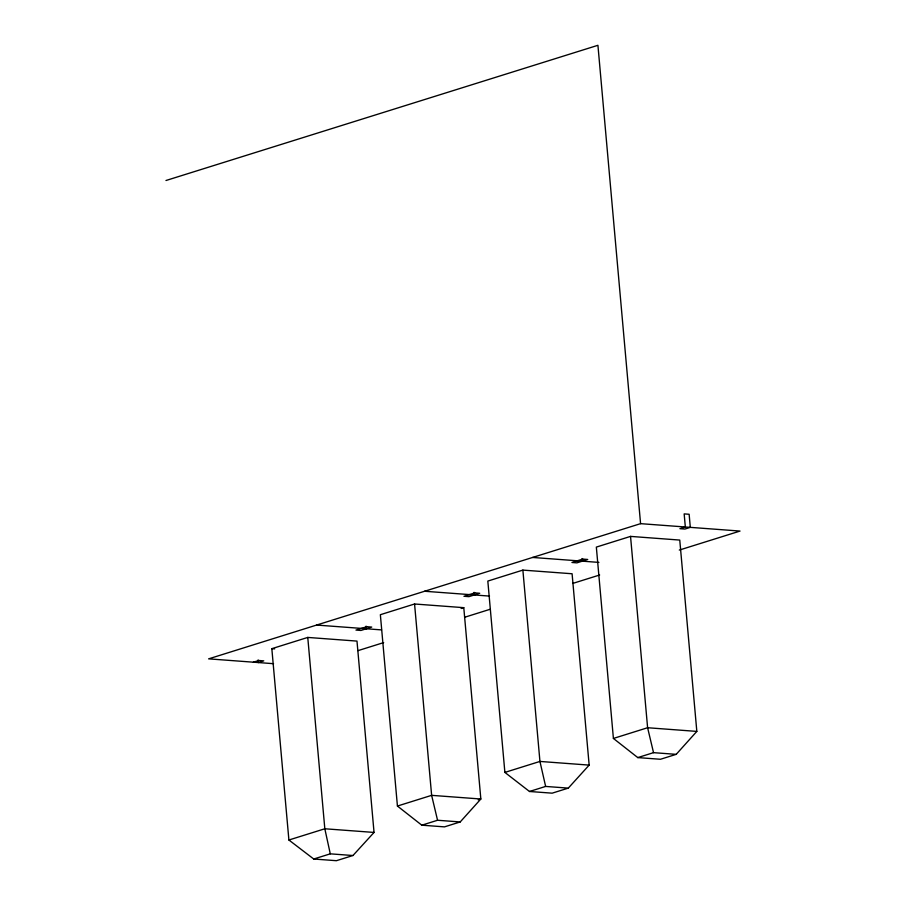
<?xml version="1.0" encoding="UTF-8"?>
<svg xmlns="http://www.w3.org/2000/svg" width="906" height="906" viewBox="0 0 906 906"><rect width="100%" height="100%" fill="white"/><g stroke="black" fill="none" stroke-linecap="round" stroke-linejoin="round"><path stroke-width="1.36" d="M460.214 821.946L480.837 799.013L463.781 607.666L414.563 603.996L380.361 614.71L397.428 806.046L421.8 825.185L444.472 826.872L460.214 821.946L437.553 820.258L421.8 825.185M676.204 754.347L696.827 731.402L679.76 540.067L630.542 536.397L596.341 547.099L613.407 738.447L637.779 757.586L660.451 759.273L676.204 754.347L653.532 752.66L637.779 757.586M568.3 788.118L589.16 765.106L572.094 573.758L522.875 570.101L487.824 581.074L504.88 772.41L529.489 791.482L552.15 793.169L568.3 788.118L545.639 786.431L529.489 791.482M352.955 855.524L374.042 832.433L356.987 641.097L307.768 637.428L271.834 648.673L288.901 840.009L313.736 859.013L336.409 860.7L352.955 855.524L330.282 853.837L313.736 859.013M165.968 180.509L597.926 45.3L640.576 523.657L208.618 658.855L273.544 663.69M253.374 662.195L258.776 660.497L263.748 660.87L258.346 662.558L258.108 659.942M461.154 608.492L463.781 607.666M358.017 650.633L383.668 642.603M464.665 617.258L490.305 609.228M572.649 583.453L599.647 575.004M679.296 550.078L740.032 531.063L640.576 523.657M288.901 840.009L324.824 828.775L374.042 832.433M397.428 806.046L431.63 795.343L480.837 799.013L478.209 799.828M504.88 772.41L539.942 761.436L589.16 765.106M613.407 738.447L647.609 727.733L696.827 731.402M532.592 557.45L598.889 562.4M424.597 591.256L489.523 596.091M316.602 625.061L381.528 629.897M271.834 648.673L274.654 648.877M653.532 752.66L647.609 727.733L630.542 536.397M437.553 820.258L431.63 795.343L414.563 603.996M545.639 786.431L539.942 761.436L522.875 570.101M330.282 853.837L324.824 828.775L307.768 637.428M582.082 558.538L582.32 561.154M474.087 592.343L474.325 594.959M366.103 626.148L366.33 628.764M366.76 626.703L355.967 630.078L360.939 630.451L371.732 627.077L366.76 626.703M474.755 592.898L463.951 596.284L468.923 596.646L479.727 593.271L474.755 592.898M582.739 559.104L571.946 562.479L576.918 562.853L587.711 559.466L582.739 559.104M685.332 526.986L679.93 528.674L684.913 529.047L690.304 527.36L689.138 514.268L684.166 513.895L685.332 526.986"/></g></svg>
